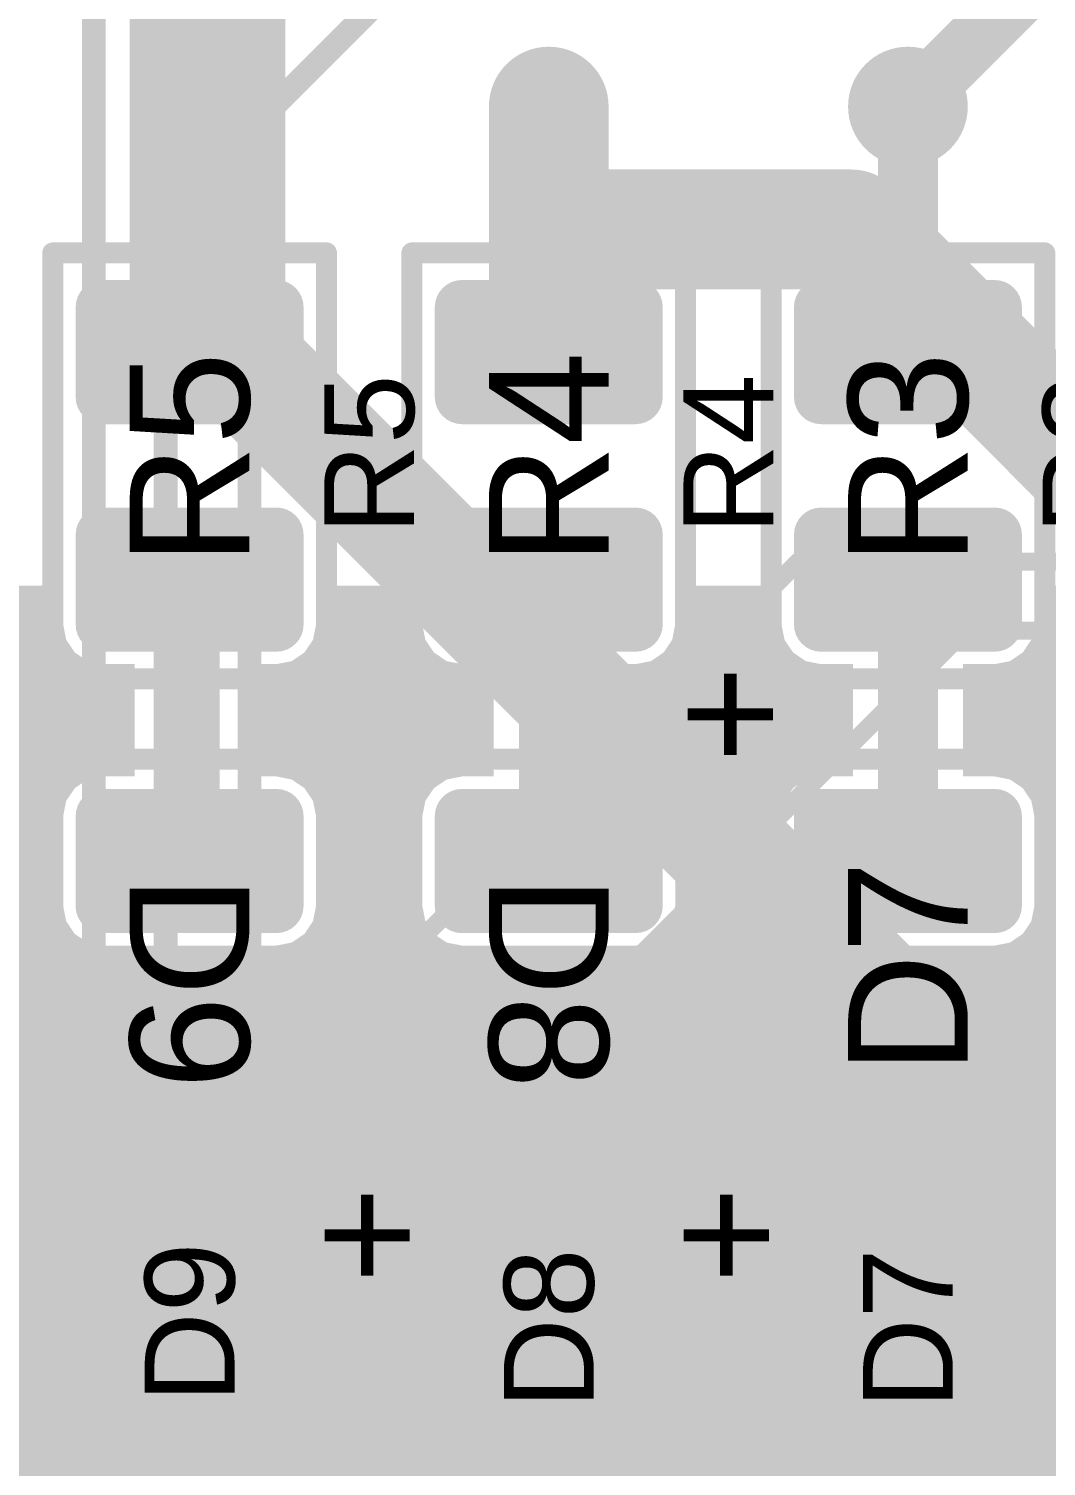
# Model space of a CAD drawing. Header units: inches. Extents: x -3 to 191, y -18 to 93.
# Drawn here: x 3.66 to 12.16, y 68.85 to 80.85 of the extents above; entities that cross this region are included whole.
import ezdxf

# ---------------------------------------------------------------- set-up
doc = ezdxf.new("R2010")
doc.units = ezdxf.units.IN
for name, color, linetype in [('Bottom Layer', 5, 'Continuous'), ('GND 1', 90, 'Continuous'), ('GND 2', 156, 'Continuous'), ('Mechanical 13', 56, 'Continuous'), ('PWR', 16, 'Continuous'), ('Signal L4', 76, 'Continuous'), ('Top Layer', 1, 'Continuous'), ('Top Overlay', 2, 'Continuous'), ('Top Paste', 8, 'Continuous'), ('Top Solder', 216, 'Continuous'), ('Via Holes', 16, 'Continuous')]:
    doc.layers.add(name, color=color, linetype=linetype)
doc.styles.add('Arial', font='', dxfattribs={"height": 0.2})
doc.styles.get('Arial').set_extended_font_data('Arial')

# ---------------------------------------------------------------- blocks, each defined once
blk = doc.blocks.new('PAD_RND_1MM_151')
at = {"layer": 'Top Layer'}
h = blk.add_hatch(color=1, dxfattribs=at)
edge = h.paths.add_edge_path()
edge.add_arc((0, 0), 0.5, 0, 360)
at = {"layer": 'Top Solder'}
h = blk.add_hatch(color=216, dxfattribs=at)
edge = h.paths.add_edge_path()
edge.add_arc((0, 0), 0.5, 0, 360)
blk = doc.blocks.new('PAD_RND_1MM_152')
at = {"layer": 'Top Layer'}
h = blk.add_hatch(color=1, dxfattribs=at)
edge = h.paths.add_edge_path()
edge.add_arc((0, 0), 0.5, 0, 360)
at = {"layer": 'Top Solder'}
h = blk.add_hatch(color=216, dxfattribs=at)
edge = h.paths.add_edge_path()
edge.add_arc((0, 0), 0.5, 0, 360)
blk = doc.blocks.new('PAD_RND_1MM_153')
at = {"layer": 'Top Layer'}
h = blk.add_hatch(color=1, dxfattribs=at)
edge = h.paths.add_edge_path()
edge.add_arc((0, 0), 0.5, 0, 360)
at = {"layer": 'Top Solder'}
h = blk.add_hatch(color=216, dxfattribs=at)
edge = h.paths.add_edge_path()
edge.add_arc((0, 0), 0.5, 0, 360)
blk = doc.blocks.new('RES_0805_309')
at = {"layer": 'Top Layer'}
h = blk.add_hatch(color=1, dxfattribs=at)
edge = h.paths.add_edge_path()
edge.add_arc((-1.325, 0.725), 0.125, 90, 180)
edge.add_line((-1.45, 0.725), (-1.45, -0.725))
edge.add_arc((-1.325, -0.725), 0.125, 180, 270)
edge.add_line((-1.325, -0.85), (-0.575, -0.85))
edge.add_arc((-0.575, -0.725), 0.125, 270, 360)
edge.add_line((-0.45, -0.725), (-0.45, 0.725))
edge.add_arc((-0.575, 0.725), 0.125, 0, 90)
edge.add_line((-0.575, 0.85), (-1.325, 0.85))
h = blk.add_hatch(color=1, dxfattribs=at)
edge = h.paths.add_edge_path()
edge.add_arc((0.575, 0.725), 0.125, 90, 180)
edge.add_line((0.45, 0.725), (0.45, -0.725))
edge.add_arc((0.575, -0.725), 0.125, 180, 270)
edge.add_line((0.575, -0.85), (1.325, -0.85))
edge.add_arc((1.325, -0.725), 0.125, 270, 360)
edge.add_line((1.45, -0.725), (1.45, 0.725))
edge.add_arc((1.325, 0.725), 0.125, 0, 90)
edge.add_line((1.325, 0.85), (0.575, 0.85))
at = {"layer": 'Top Paste'}
h = blk.add_hatch(color=8, dxfattribs=at)
edge = h.paths.add_edge_path()
edge.add_arc((-1.325, 0.725), 0.125, 90, 180)
edge.add_line((-1.45, 0.725), (-1.45, -0.725))
edge.add_arc((-1.325, -0.725), 0.125, 180, 270)
edge.add_line((-1.325, -0.85), (-0.575, -0.85))
edge.add_arc((-0.575, -0.725), 0.125, 270, 360)
edge.add_line((-0.45, -0.725), (-0.45, 0.725))
edge.add_arc((-0.575, 0.725), 0.125, 0, 90)
edge.add_line((-0.575, 0.85), (-1.325, 0.85))
h = blk.add_hatch(color=8, dxfattribs=at)
edge = h.paths.add_edge_path()
edge.add_arc((0.575, 0.725), 0.125, 90, 180)
edge.add_line((0.45, 0.725), (0.45, -0.725))
edge.add_arc((0.575, -0.725), 0.125, 180, 270)
edge.add_line((0.575, -0.85), (1.325, -0.85))
edge.add_arc((1.325, -0.725), 0.125, 270, 360)
edge.add_line((1.45, -0.725), (1.45, 0.725))
edge.add_arc((1.325, 0.725), 0.125, 0, 90)
edge.add_line((1.325, 0.85), (0.575, 0.85))
at = {"layer": 'Top Solder'}
h = blk.add_hatch(color=216, dxfattribs=at)
edge = h.paths.add_edge_path()
edge.add_arc((-1.325, 0.725), 0.227, 90, 180)
edge.add_line((-1.552, 0.725), (-1.552, -0.725))
edge.add_arc((-1.325, -0.725), 0.227, 180, 270)
edge.add_line((-1.325, -0.952), (-0.575, -0.952))
edge.add_arc((-0.575, -0.725), 0.227, 270, 360)
edge.add_line((-0.348, -0.725), (-0.348, 0.725))
edge.add_arc((-0.575, 0.725), 0.227, 0, 90)
edge.add_line((-0.575, 0.952), (-1.325, 0.952))
h = blk.add_hatch(color=216, dxfattribs=at)
edge = h.paths.add_edge_path()
edge.add_arc((0.575, 0.725), 0.227, 90, 180)
edge.add_line((0.348, 0.725), (0.348, -0.725))
edge.add_arc((0.575, -0.725), 0.227, 180, 270)
edge.add_line((0.575, -0.952), (1.325, -0.952))
edge.add_arc((1.325, -0.725), 0.227, 270, 360)
edge.add_line((1.552, -0.725), (1.552, 0.725))
edge.add_arc((1.325, 0.725), 0.227, 0, 90)
edge.add_line((1.325, 0.952), (0.575, 0.952))
at = {"layer": 'Mechanical 13'}
for points in [[(-1.778, 1.143, 0.175, 0.175, 0), (-1.778, -1.143, 0.175, 0.175, 0)], [(-1.778, 1.143, 0.175, 0.175, 0), (1.778, 1.143, 0.175, 0.175, 0)], [(1.778, 1.143, 0.175, 0.175, 0), (1.778, -1.143, 0.175, 0.175, 0)], [(-1.778, -1.143, 0.175, 0.175, 0), (1.778, -1.143, 0.175, 0.175, 0)]]:
    blk.add_lwpolyline(points, format="xyseb", dxfattribs=at)
for points in [[(-1.822, 1.143, 0.0875, 0.0875, 1), (-1.734, 1.143, 0.0875, 0.0875, 1)], [(-1.822, 1.143, 0.0875, 0.0875, 1), (-1.734, 1.143, 0.0875, 0.0875, 1)], [(1.734, 1.143, 0.0875, 0.0875, 1), (1.822, 1.143, 0.0875, 0.0875, 1)], [(1.734, 1.143, 0.0875, 0.0875, 1), (1.822, 1.143, 0.0875, 0.0875, 1)], [(-1.822, -1.143, 0.0875, 0.0875, 1), (-1.734, -1.143, 0.0875, 0.0875, 1)], [(-1.822, -1.143, 0.0875, 0.0875, 1), (-1.734, -1.143, 0.0875, 0.0875, 1)], [(1.734, -1.143, 0.0875, 0.0875, 1), (1.822, -1.143, 0.0875, 0.0875, 1)], [(1.734, -1.143, 0.0875, 0.0875, 1), (1.822, -1.143, 0.0875, 0.0875, 1)]]:
    blk.add_lwpolyline(points, format="xyseb", close=True, dxfattribs=at)
at = {"layer": 'Mechanical 13', "style": 'Arial'}
blk.add_text('R5', height=1, dxfattribs=at).set_placement((-0.833, -0.5))
blk = doc.blocks.new('RES_0805_310')
at = {"layer": 'Top Layer'}
h = blk.add_hatch(color=1, dxfattribs=at)
edge = h.paths.add_edge_path()
edge.add_arc((-1.325, 0.725), 0.125, 90, 180)
edge.add_line((-1.45, 0.725), (-1.45, -0.725))
edge.add_arc((-1.325, -0.725), 0.125, 180, 270)
edge.add_line((-1.325, -0.85), (-0.575, -0.85))
edge.add_arc((-0.575, -0.725), 0.125, 270, 360)
edge.add_line((-0.45, -0.725), (-0.45, 0.725))
edge.add_arc((-0.575, 0.725), 0.125, 0, 90)
edge.add_line((-0.575, 0.85), (-1.325, 0.85))
h = blk.add_hatch(color=1, dxfattribs=at)
edge = h.paths.add_edge_path()
edge.add_arc((0.575, 0.725), 0.125, 90, 180)
edge.add_line((0.45, 0.725), (0.45, -0.725))
edge.add_arc((0.575, -0.725), 0.125, 180, 270)
edge.add_line((0.575, -0.85), (1.325, -0.85))
edge.add_arc((1.325, -0.725), 0.125, 270, 360)
edge.add_line((1.45, -0.725), (1.45, 0.725))
edge.add_arc((1.325, 0.725), 0.125, 0, 90)
edge.add_line((1.325, 0.85), (0.575, 0.85))
at = {"layer": 'Top Paste'}
h = blk.add_hatch(color=8, dxfattribs=at)
edge = h.paths.add_edge_path()
edge.add_arc((-1.325, 0.725), 0.125, 90, 180)
edge.add_line((-1.45, 0.725), (-1.45, -0.725))
edge.add_arc((-1.325, -0.725), 0.125, 180, 270)
edge.add_line((-1.325, -0.85), (-0.575, -0.85))
edge.add_arc((-0.575, -0.725), 0.125, 270, 360)
edge.add_line((-0.45, -0.725), (-0.45, 0.725))
edge.add_arc((-0.575, 0.725), 0.125, 0, 90)
edge.add_line((-0.575, 0.85), (-1.325, 0.85))
h = blk.add_hatch(color=8, dxfattribs=at)
edge = h.paths.add_edge_path()
edge.add_arc((0.575, 0.725), 0.125, 90, 180)
edge.add_line((0.45, 0.725), (0.45, -0.725))
edge.add_arc((0.575, -0.725), 0.125, 180, 270)
edge.add_line((0.575, -0.85), (1.325, -0.85))
edge.add_arc((1.325, -0.725), 0.125, 270, 360)
edge.add_line((1.45, -0.725), (1.45, 0.725))
edge.add_arc((1.325, 0.725), 0.125, 0, 90)
edge.add_line((1.325, 0.85), (0.575, 0.85))
at = {"layer": 'Top Solder'}
h = blk.add_hatch(color=216, dxfattribs=at)
edge = h.paths.add_edge_path()
edge.add_arc((-1.325, 0.725), 0.227, 90, 180)
edge.add_line((-1.552, 0.725), (-1.552, -0.725))
edge.add_arc((-1.325, -0.725), 0.227, 180, 270)
edge.add_line((-1.325, -0.952), (-0.575, -0.952))
edge.add_arc((-0.575, -0.725), 0.227, 270, 360)
edge.add_line((-0.348, -0.725), (-0.348, 0.725))
edge.add_arc((-0.575, 0.725), 0.227, 0, 90)
edge.add_line((-0.575, 0.952), (-1.325, 0.952))
h = blk.add_hatch(color=216, dxfattribs=at)
edge = h.paths.add_edge_path()
edge.add_arc((0.575, 0.725), 0.227, 90, 180)
edge.add_line((0.348, 0.725), (0.348, -0.725))
edge.add_arc((0.575, -0.725), 0.227, 180, 270)
edge.add_line((0.575, -0.952), (1.325, -0.952))
edge.add_arc((1.325, -0.725), 0.227, 270, 360)
edge.add_line((1.552, -0.725), (1.552, 0.725))
edge.add_arc((1.325, 0.725), 0.227, 0, 90)
edge.add_line((1.325, 0.952), (0.575, 0.952))
at = {"layer": 'Mechanical 13'}
for points in [[(-1.778, 1.143, 0.175, 0.175, 0), (-1.778, -1.143, 0.175, 0.175, 0)], [(-1.778, 1.143, 0.175, 0.175, 0), (1.778, 1.143, 0.175, 0.175, 0)], [(1.778, 1.143, 0.175, 0.175, 0), (1.778, -1.143, 0.175, 0.175, 0)], [(-1.778, -1.143, 0.175, 0.175, 0), (1.778, -1.143, 0.175, 0.175, 0)]]:
    blk.add_lwpolyline(points, format="xyseb", dxfattribs=at)
for points in [[(-1.822, 1.143, 0.0875, 0.0875, 1), (-1.734, 1.143, 0.0875, 0.0875, 1)], [(-1.822, 1.143, 0.0875, 0.0875, 1), (-1.734, 1.143, 0.0875, 0.0875, 1)], [(1.734, 1.143, 0.0875, 0.0875, 1), (1.822, 1.143, 0.0875, 0.0875, 1)], [(1.734, 1.143, 0.0875, 0.0875, 1), (1.822, 1.143, 0.0875, 0.0875, 1)], [(-1.822, -1.143, 0.0875, 0.0875, 1), (-1.734, -1.143, 0.0875, 0.0875, 1)], [(-1.822, -1.143, 0.0875, 0.0875, 1), (-1.734, -1.143, 0.0875, 0.0875, 1)], [(1.734, -1.143, 0.0875, 0.0875, 1), (1.822, -1.143, 0.0875, 0.0875, 1)], [(1.734, -1.143, 0.0875, 0.0875, 1), (1.822, -1.143, 0.0875, 0.0875, 1)]]:
    blk.add_lwpolyline(points, format="xyseb", close=True, dxfattribs=at)
at = {"layer": 'Mechanical 13', "style": 'Arial'}
blk.add_text('R4', height=1, dxfattribs=at).set_placement((-0.833, -0.5))
blk = doc.blocks.new('RES_0805_311')
at = {"layer": 'Top Layer'}
h = blk.add_hatch(color=1, dxfattribs=at)
edge = h.paths.add_edge_path()
edge.add_arc((-1.325, 0.725), 0.125, 90, 180)
edge.add_line((-1.45, 0.725), (-1.45, -0.725))
edge.add_arc((-1.325, -0.725), 0.125, 180, 270)
edge.add_line((-1.325, -0.85), (-0.575, -0.85))
edge.add_arc((-0.575, -0.725), 0.125, 270, 360)
edge.add_line((-0.45, -0.725), (-0.45, 0.725))
edge.add_arc((-0.575, 0.725), 0.125, 0, 90)
edge.add_line((-0.575, 0.85), (-1.325, 0.85))
h = blk.add_hatch(color=1, dxfattribs=at)
edge = h.paths.add_edge_path()
edge.add_arc((0.575, 0.725), 0.125, 90, 180)
edge.add_line((0.45, 0.725), (0.45, -0.725))
edge.add_arc((0.575, -0.725), 0.125, 180, 270)
edge.add_line((0.575, -0.85), (1.325, -0.85))
edge.add_arc((1.325, -0.725), 0.125, 270, 360)
edge.add_line((1.45, -0.725), (1.45, 0.725))
edge.add_arc((1.325, 0.725), 0.125, 0, 90)
edge.add_line((1.325, 0.85), (0.575, 0.85))
at = {"layer": 'Top Paste'}
h = blk.add_hatch(color=8, dxfattribs=at)
edge = h.paths.add_edge_path()
edge.add_arc((-1.325, 0.725), 0.125, 90, 180)
edge.add_line((-1.45, 0.725), (-1.45, -0.725))
edge.add_arc((-1.325, -0.725), 0.125, 180, 270)
edge.add_line((-1.325, -0.85), (-0.575, -0.85))
edge.add_arc((-0.575, -0.725), 0.125, 270, 360)
edge.add_line((-0.45, -0.725), (-0.45, 0.725))
edge.add_arc((-0.575, 0.725), 0.125, 0, 90)
edge.add_line((-0.575, 0.85), (-1.325, 0.85))
h = blk.add_hatch(color=8, dxfattribs=at)
edge = h.paths.add_edge_path()
edge.add_arc((0.575, 0.725), 0.125, 90, 180)
edge.add_line((0.45, 0.725), (0.45, -0.725))
edge.add_arc((0.575, -0.725), 0.125, 180, 270)
edge.add_line((0.575, -0.85), (1.325, -0.85))
edge.add_arc((1.325, -0.725), 0.125, 270, 360)
edge.add_line((1.45, -0.725), (1.45, 0.725))
edge.add_arc((1.325, 0.725), 0.125, 0, 90)
edge.add_line((1.325, 0.85), (0.575, 0.85))
at = {"layer": 'Top Solder'}
h = blk.add_hatch(color=216, dxfattribs=at)
edge = h.paths.add_edge_path()
edge.add_arc((-1.325, 0.725), 0.227, 90, 180)
edge.add_line((-1.552, 0.725), (-1.552, -0.725))
edge.add_arc((-1.325, -0.725), 0.227, 180, 270)
edge.add_line((-1.325, -0.952), (-0.575, -0.952))
edge.add_arc((-0.575, -0.725), 0.227, 270, 360)
edge.add_line((-0.348, -0.725), (-0.348, 0.725))
edge.add_arc((-0.575, 0.725), 0.227, 0, 90)
edge.add_line((-0.575, 0.952), (-1.325, 0.952))
h = blk.add_hatch(color=216, dxfattribs=at)
edge = h.paths.add_edge_path()
edge.add_arc((0.575, 0.725), 0.227, 90, 180)
edge.add_line((0.348, 0.725), (0.348, -0.725))
edge.add_arc((0.575, -0.725), 0.227, 180, 270)
edge.add_line((0.575, -0.952), (1.325, -0.952))
edge.add_arc((1.325, -0.725), 0.227, 270, 360)
edge.add_line((1.552, -0.725), (1.552, 0.725))
edge.add_arc((1.325, 0.725), 0.227, 0, 90)
edge.add_line((1.325, 0.952), (0.575, 0.952))
at = {"layer": 'Mechanical 13'}
for points in [[(-1.778, 1.143, 0.175, 0.175, 0), (-1.778, -1.143, 0.175, 0.175, 0)], [(-1.778, 1.143, 0.175, 0.175, 0), (1.778, 1.143, 0.175, 0.175, 0)], [(1.778, 1.143, 0.175, 0.175, 0), (1.778, -1.143, 0.175, 0.175, 0)], [(-1.778, -1.143, 0.175, 0.175, 0), (1.778, -1.143, 0.175, 0.175, 0)]]:
    blk.add_lwpolyline(points, format="xyseb", dxfattribs=at)
for points in [[(-1.822, 1.143, 0.0875, 0.0875, 1), (-1.734, 1.143, 0.0875, 0.0875, 1)], [(-1.822, 1.143, 0.0875, 0.0875, 1), (-1.734, 1.143, 0.0875, 0.0875, 1)], [(1.734, 1.143, 0.0875, 0.0875, 1), (1.822, 1.143, 0.0875, 0.0875, 1)], [(1.734, 1.143, 0.0875, 0.0875, 1), (1.822, 1.143, 0.0875, 0.0875, 1)], [(-1.822, -1.143, 0.0875, 0.0875, 1), (-1.734, -1.143, 0.0875, 0.0875, 1)], [(-1.822, -1.143, 0.0875, 0.0875, 1), (-1.734, -1.143, 0.0875, 0.0875, 1)], [(1.734, -1.143, 0.0875, 0.0875, 1), (1.822, -1.143, 0.0875, 0.0875, 1)], [(1.734, -1.143, 0.0875, 0.0875, 1), (1.822, -1.143, 0.0875, 0.0875, 1)]]:
    blk.add_lwpolyline(points, format="xyseb", close=True, dxfattribs=at)
at = {"layer": 'Mechanical 13', "style": 'Arial'}
blk.add_text('R3', height=1, dxfattribs=at).set_placement((-0.833, -0.5))
blk = doc.blocks.new('LED_0805_GREEN_338')
at = {"layer": 'Top Layer'}
h = blk.add_hatch(color=1, dxfattribs=at)
edge = h.paths.add_edge_path()
edge.add_arc((-1.325, 0.725), 0.125, 90, 180)
edge.add_line((-1.45, 0.725), (-1.45, -0.725))
edge.add_arc((-1.325, -0.725), 0.125, 180, 270)
edge.add_line((-1.325, -0.85), (-0.575, -0.85))
edge.add_arc((-0.575, -0.725), 0.125, 270, 360)
edge.add_line((-0.45, -0.725), (-0.45, 0.725))
edge.add_arc((-0.575, 0.725), 0.125, 0, 90)
edge.add_line((-0.575, 0.85), (-1.325, 0.85))
h = blk.add_hatch(color=1, dxfattribs=at)
edge = h.paths.add_edge_path()
edge.add_arc((0.575, 0.725), 0.125, 90, 180)
edge.add_line((0.45, 0.725), (0.45, -0.725))
edge.add_arc((0.575, -0.725), 0.125, 180, 270)
edge.add_line((0.575, -0.85), (1.325, -0.85))
edge.add_arc((1.325, -0.725), 0.125, 270, 360)
edge.add_line((1.45, -0.725), (1.45, 0.725))
edge.add_arc((1.325, 0.725), 0.125, 0, 90)
edge.add_line((1.325, 0.85), (0.575, 0.85))
at = {"layer": 'Top Paste'}
h = blk.add_hatch(color=8, dxfattribs=at)
edge = h.paths.add_edge_path()
edge.add_arc((-1.325, 0.725), 0.125, 90, 180)
edge.add_line((-1.45, 0.725), (-1.45, -0.725))
edge.add_arc((-1.325, -0.725), 0.125, 180, 270)
edge.add_line((-1.325, -0.85), (-0.575, -0.85))
edge.add_arc((-0.575, -0.725), 0.125, 270, 360)
edge.add_line((-0.45, -0.725), (-0.45, 0.725))
edge.add_arc((-0.575, 0.725), 0.125, 0, 90)
edge.add_line((-0.575, 0.85), (-1.325, 0.85))
h = blk.add_hatch(color=8, dxfattribs=at)
edge = h.paths.add_edge_path()
edge.add_arc((0.575, 0.725), 0.125, 90, 180)
edge.add_line((0.45, 0.725), (0.45, -0.725))
edge.add_arc((0.575, -0.725), 0.125, 180, 270)
edge.add_line((0.575, -0.85), (1.325, -0.85))
edge.add_arc((1.325, -0.725), 0.125, 270, 360)
edge.add_line((1.45, -0.725), (1.45, 0.725))
edge.add_arc((1.325, 0.725), 0.125, 0, 90)
edge.add_line((1.325, 0.85), (0.575, 0.85))
at = {"layer": 'Top Solder'}
h = blk.add_hatch(color=216, dxfattribs=at)
edge = h.paths.add_edge_path()
edge.add_arc((-1.325, 0.725), 0.227, 90, 180)
edge.add_line((-1.552, 0.725), (-1.552, -0.725))
edge.add_arc((-1.325, -0.725), 0.227, 180, 270)
edge.add_line((-1.325, -0.952), (-0.575, -0.952))
edge.add_arc((-0.575, -0.725), 0.227, 270, 360)
edge.add_line((-0.348, -0.725), (-0.348, 0.725))
edge.add_arc((-0.575, 0.725), 0.227, 0, 90)
edge.add_line((-0.575, 0.952), (-1.325, 0.952))
h = blk.add_hatch(color=216, dxfattribs=at)
edge = h.paths.add_edge_path()
edge.add_arc((0.575, 0.725), 0.227, 90, 180)
edge.add_line((0.348, 0.725), (0.348, -0.725))
edge.add_arc((0.575, -0.725), 0.227, 180, 270)
edge.add_line((0.575, -0.952), (1.325, -0.952))
edge.add_arc((1.325, -0.725), 0.227, 270, 360)
edge.add_line((1.552, -0.725), (1.552, 0.725))
edge.add_arc((1.325, 0.725), 0.227, 0, 90)
edge.add_line((1.325, 0.952), (0.575, 0.952))
at = {"layer": 'Mechanical 13'}
for points in [[(1.8, 1.2, 0.175, 0.175, 0), (-1.8, 1.2, 0.175, 0.175, 0)], [(-1.8, -1.2, 0.175, 0.175, 0), (-1.8, 1.2, 0.175, 0.175, 0)], [(1.8, -1.2, 0.175, 0.175, 0), (1.8, 1.2, 0.175, 0.175, 0)], [(1.8, -1.2, 0.175, 0.175, 0), (-1.8, -1.2, 0.175, 0.175, 0)]]:
    blk.add_lwpolyline(points, format="xyseb", dxfattribs=at)
for points in [[(-1.844, 1.2, 0.0875, 0.0875, 1), (-1.756, 1.2, 0.0875, 0.0875, 1)], [(-1.844, 1.2, 0.0875, 0.0875, 1), (-1.756, 1.2, 0.0875, 0.0875, 1)], [(1.756, 1.2, 0.0875, 0.0875, 1), (1.844, 1.2, 0.0875, 0.0875, 1)], [(1.756, 1.2, 0.0875, 0.0875, 1), (1.844, 1.2, 0.0875, 0.0875, 1)], [(-1.844, -1.2, 0.0875, 0.0875, 1), (-1.756, -1.2, 0.0875, 0.0875, 1)], [(-1.844, -1.2, 0.0875, 0.0875, 1), (-1.756, -1.2, 0.0875, 0.0875, 1)], [(1.756, -1.2, 0.0875, 0.0875, 1), (1.844, -1.2, 0.0875, 0.0875, 1)], [(1.756, -1.2, 0.0875, 0.0875, 1), (1.844, -1.2, 0.0875, 0.0875, 1)]]:
    blk.add_lwpolyline(points, format="xyseb", close=True, dxfattribs=at)
at = {"layer": 'Top Overlay'}
for points in [[(-0.9, 1.2, 0.175, 0.175, 0), (-1.8, 1.2, 0.175, 0.175, 0)], [(-1.8, -1.2, 0.175, 0.175, 0), (-1.8, 1.2, 0.175, 0.175, 0)], [(-0.9, -1.2, 0.175, 0.175, 0), (-1.8, -1.2, 0.175, 0.175, 0)]]:
    blk.add_lwpolyline(points, format="xyseb", dxfattribs=at)
for points in [[(-1.844, 1.2, 0.0875, 0.0875, 1), (-1.756, 1.2, 0.0875, 0.0875, 1)], [(-1.844, 1.2, 0.0875, 0.0875, 1), (-1.756, 1.2, 0.0875, 0.0875, 1)], [(-0.944, 1.2, 0.0875, 0.0875, 1), (-0.856, 1.2, 0.0875, 0.0875, 1)], [(-1.844, -1.2, 0.0875, 0.0875, 1), (-1.756, -1.2, 0.0875, 0.0875, 1)], [(-1.844, -1.2, 0.0875, 0.0875, 1), (-1.756, -1.2, 0.0875, 0.0875, 1)], [(-0.944, -1.2, 0.0875, 0.0875, 1), (-0.856, -1.2, 0.0875, 0.0875, 1)]]:
    blk.add_lwpolyline(points, format="xyseb", close=True, dxfattribs=at)
at = {"layer": 'Mechanical 13', "style": 'Arial'}
for s, p in [('+', (1.767, 1)), ('D9', (-0.833, -0.5))]:
    blk.add_text(s, height=1, dxfattribs=at).set_placement(p)
blk = doc.blocks.new('LED_0805_GREEN_339')
at = {"layer": 'Top Layer'}
h = blk.add_hatch(color=1, dxfattribs=at)
edge = h.paths.add_edge_path()
edge.add_arc((-1.325, 0.725), 0.125, 90, 180)
edge.add_line((-1.45, 0.725), (-1.45, -0.725))
edge.add_arc((-1.325, -0.725), 0.125, 180, 270)
edge.add_line((-1.325, -0.85), (-0.575, -0.85))
edge.add_arc((-0.575, -0.725), 0.125, 270, 360)
edge.add_line((-0.45, -0.725), (-0.45, 0.725))
edge.add_arc((-0.575, 0.725), 0.125, 0, 90)
edge.add_line((-0.575, 0.85), (-1.325, 0.85))
h = blk.add_hatch(color=1, dxfattribs=at)
edge = h.paths.add_edge_path()
edge.add_arc((0.575, 0.725), 0.125, 90, 180)
edge.add_line((0.45, 0.725), (0.45, -0.725))
edge.add_arc((0.575, -0.725), 0.125, 180, 270)
edge.add_line((0.575, -0.85), (1.325, -0.85))
edge.add_arc((1.325, -0.725), 0.125, 270, 360)
edge.add_line((1.45, -0.725), (1.45, 0.725))
edge.add_arc((1.325, 0.725), 0.125, 0, 90)
edge.add_line((1.325, 0.85), (0.575, 0.85))
at = {"layer": 'Top Paste'}
h = blk.add_hatch(color=8, dxfattribs=at)
edge = h.paths.add_edge_path()
edge.add_arc((-1.325, 0.725), 0.125, 90, 180)
edge.add_line((-1.45, 0.725), (-1.45, -0.725))
edge.add_arc((-1.325, -0.725), 0.125, 180, 270)
edge.add_line((-1.325, -0.85), (-0.575, -0.85))
edge.add_arc((-0.575, -0.725), 0.125, 270, 360)
edge.add_line((-0.45, -0.725), (-0.45, 0.725))
edge.add_arc((-0.575, 0.725), 0.125, 0, 90)
edge.add_line((-0.575, 0.85), (-1.325, 0.85))
h = blk.add_hatch(color=8, dxfattribs=at)
edge = h.paths.add_edge_path()
edge.add_arc((0.575, 0.725), 0.125, 90, 180)
edge.add_line((0.45, 0.725), (0.45, -0.725))
edge.add_arc((0.575, -0.725), 0.125, 180, 270)
edge.add_line((0.575, -0.85), (1.325, -0.85))
edge.add_arc((1.325, -0.725), 0.125, 270, 360)
edge.add_line((1.45, -0.725), (1.45, 0.725))
edge.add_arc((1.325, 0.725), 0.125, 0, 90)
edge.add_line((1.325, 0.85), (0.575, 0.85))
at = {"layer": 'Top Solder'}
h = blk.add_hatch(color=216, dxfattribs=at)
edge = h.paths.add_edge_path()
edge.add_arc((-1.325, 0.725), 0.227, 90, 180)
edge.add_line((-1.552, 0.725), (-1.552, -0.725))
edge.add_arc((-1.325, -0.725), 0.227, 180, 270)
edge.add_line((-1.325, -0.952), (-0.575, -0.952))
edge.add_arc((-0.575, -0.725), 0.227, 270, 360)
edge.add_line((-0.348, -0.725), (-0.348, 0.725))
edge.add_arc((-0.575, 0.725), 0.227, 0, 90)
edge.add_line((-0.575, 0.952), (-1.325, 0.952))
h = blk.add_hatch(color=216, dxfattribs=at)
edge = h.paths.add_edge_path()
edge.add_arc((0.575, 0.725), 0.227, 90, 180)
edge.add_line((0.348, 0.725), (0.348, -0.725))
edge.add_arc((0.575, -0.725), 0.227, 180, 270)
edge.add_line((0.575, -0.952), (1.325, -0.952))
edge.add_arc((1.325, -0.725), 0.227, 270, 360)
edge.add_line((1.552, -0.725), (1.552, 0.725))
edge.add_arc((1.325, 0.725), 0.227, 0, 90)
edge.add_line((1.325, 0.952), (0.575, 0.952))
at = {"layer": 'Mechanical 13'}
for points in [[(1.8, 1.2, 0.175, 0.175, 0), (-1.8, 1.2, 0.175, 0.175, 0)], [(-1.8, -1.2, 0.175, 0.175, 0), (-1.8, 1.2, 0.175, 0.175, 0)], [(1.8, -1.2, 0.175, 0.175, 0), (1.8, 1.2, 0.175, 0.175, 0)], [(1.8, -1.2, 0.175, 0.175, 0), (-1.8, -1.2, 0.175, 0.175, 0)]]:
    blk.add_lwpolyline(points, format="xyseb", dxfattribs=at)
for points in [[(-1.844, 1.2, 0.0875, 0.0875, 1), (-1.756, 1.2, 0.0875, 0.0875, 1)], [(-1.844, 1.2, 0.0875, 0.0875, 1), (-1.756, 1.2, 0.0875, 0.0875, 1)], [(1.756, 1.2, 0.0875, 0.0875, 1), (1.844, 1.2, 0.0875, 0.0875, 1)], [(1.756, 1.2, 0.0875, 0.0875, 1), (1.844, 1.2, 0.0875, 0.0875, 1)], [(-1.844, -1.2, 0.0875, 0.0875, 1), (-1.756, -1.2, 0.0875, 0.0875, 1)], [(-1.844, -1.2, 0.0875, 0.0875, 1), (-1.756, -1.2, 0.0875, 0.0875, 1)], [(1.756, -1.2, 0.0875, 0.0875, 1), (1.844, -1.2, 0.0875, 0.0875, 1)], [(1.756, -1.2, 0.0875, 0.0875, 1), (1.844, -1.2, 0.0875, 0.0875, 1)]]:
    blk.add_lwpolyline(points, format="xyseb", close=True, dxfattribs=at)
at = {"layer": 'Top Overlay'}
for points in [[(-0.9, 1.2, 0.175, 0.175, 0), (-1.8, 1.2, 0.175, 0.175, 0)], [(-1.8, -1.2, 0.175, 0.175, 0), (-1.8, 1.2, 0.175, 0.175, 0)], [(-0.9, -1.2, 0.175, 0.175, 0), (-1.8, -1.2, 0.175, 0.175, 0)]]:
    blk.add_lwpolyline(points, format="xyseb", dxfattribs=at)
for points in [[(-1.844, 1.2, 0.0875, 0.0875, 1), (-1.756, 1.2, 0.0875, 0.0875, 1)], [(-1.844, 1.2, 0.0875, 0.0875, 1), (-1.756, 1.2, 0.0875, 0.0875, 1)], [(-0.944, 1.2, 0.0875, 0.0875, 1), (-0.856, 1.2, 0.0875, 0.0875, 1)], [(-1.844, -1.2, 0.0875, 0.0875, 1), (-1.756, -1.2, 0.0875, 0.0875, 1)], [(-1.844, -1.2, 0.0875, 0.0875, 1), (-1.756, -1.2, 0.0875, 0.0875, 1)], [(-0.944, -1.2, 0.0875, 0.0875, 1), (-0.856, -1.2, 0.0875, 0.0875, 1)]]:
    blk.add_lwpolyline(points, format="xyseb", close=True, dxfattribs=at)
at = {"layer": 'Mechanical 13', "style": 'Arial'}
for s, p in [('+', (1.767, 1)), ('D8', (-0.833, -0.5))]:
    blk.add_text(s, height=1, dxfattribs=at).set_placement(p)
blk = doc.blocks.new('LED_0805_GREEN_340')
at = {"layer": 'Top Layer'}
h = blk.add_hatch(color=1, dxfattribs=at)
edge = h.paths.add_edge_path()
edge.add_arc((-1.325, 0.725), 0.125, 90, 180)
edge.add_line((-1.45, 0.725), (-1.45, -0.725))
edge.add_arc((-1.325, -0.725), 0.125, 180, 270)
edge.add_line((-1.325, -0.85), (-0.575, -0.85))
edge.add_arc((-0.575, -0.725), 0.125, 270, 360)
edge.add_line((-0.45, -0.725), (-0.45, 0.725))
edge.add_arc((-0.575, 0.725), 0.125, 0, 90)
edge.add_line((-0.575, 0.85), (-1.325, 0.85))
h = blk.add_hatch(color=1, dxfattribs=at)
edge = h.paths.add_edge_path()
edge.add_arc((0.575, 0.725), 0.125, 90, 180)
edge.add_line((0.45, 0.725), (0.45, -0.725))
edge.add_arc((0.575, -0.725), 0.125, 180, 270)
edge.add_line((0.575, -0.85), (1.325, -0.85))
edge.add_arc((1.325, -0.725), 0.125, 270, 360)
edge.add_line((1.45, -0.725), (1.45, 0.725))
edge.add_arc((1.325, 0.725), 0.125, 0, 90)
edge.add_line((1.325, 0.85), (0.575, 0.85))
at = {"layer": 'Top Paste'}
h = blk.add_hatch(color=8, dxfattribs=at)
edge = h.paths.add_edge_path()
edge.add_arc((-1.325, 0.725), 0.125, 90, 180)
edge.add_line((-1.45, 0.725), (-1.45, -0.725))
edge.add_arc((-1.325, -0.725), 0.125, 180, 270)
edge.add_line((-1.325, -0.85), (-0.575, -0.85))
edge.add_arc((-0.575, -0.725), 0.125, 270, 360)
edge.add_line((-0.45, -0.725), (-0.45, 0.725))
edge.add_arc((-0.575, 0.725), 0.125, 0, 90)
edge.add_line((-0.575, 0.85), (-1.325, 0.85))
h = blk.add_hatch(color=8, dxfattribs=at)
edge = h.paths.add_edge_path()
edge.add_arc((0.575, 0.725), 0.125, 90, 180)
edge.add_line((0.45, 0.725), (0.45, -0.725))
edge.add_arc((0.575, -0.725), 0.125, 180, 270)
edge.add_line((0.575, -0.85), (1.325, -0.85))
edge.add_arc((1.325, -0.725), 0.125, 270, 360)
edge.add_line((1.45, -0.725), (1.45, 0.725))
edge.add_arc((1.325, 0.725), 0.125, 0, 90)
edge.add_line((1.325, 0.85), (0.575, 0.85))
at = {"layer": 'Top Solder'}
h = blk.add_hatch(color=216, dxfattribs=at)
edge = h.paths.add_edge_path()
edge.add_arc((-1.325, 0.725), 0.227, 90, 180)
edge.add_line((-1.552, 0.725), (-1.552, -0.725))
edge.add_arc((-1.325, -0.725), 0.227, 180, 270)
edge.add_line((-1.325, -0.952), (-0.575, -0.952))
edge.add_arc((-0.575, -0.725), 0.227, 270, 360)
edge.add_line((-0.348, -0.725), (-0.348, 0.725))
edge.add_arc((-0.575, 0.725), 0.227, 0, 90)
edge.add_line((-0.575, 0.952), (-1.325, 0.952))
h = blk.add_hatch(color=216, dxfattribs=at)
edge = h.paths.add_edge_path()
edge.add_arc((0.575, 0.725), 0.227, 90, 180)
edge.add_line((0.348, 0.725), (0.348, -0.725))
edge.add_arc((0.575, -0.725), 0.227, 180, 270)
edge.add_line((0.575, -0.952), (1.325, -0.952))
edge.add_arc((1.325, -0.725), 0.227, 270, 360)
edge.add_line((1.552, -0.725), (1.552, 0.725))
edge.add_arc((1.325, 0.725), 0.227, 0, 90)
edge.add_line((1.325, 0.952), (0.575, 0.952))
at = {"layer": 'Mechanical 13'}
for points in [[(-1.8, 1.2, 0.175, 0.175, 0), (1.8, 1.2, 0.175, 0.175, 0)], [(-1.8, 1.2, 0.175, 0.175, 0), (-1.8, -1.2, 0.175, 0.175, 0)], [(1.8, 1.2, 0.175, 0.175, 0), (1.8, -1.2, 0.175, 0.175, 0)], [(-1.8, -1.2, 0.175, 0.175, 0), (1.8, -1.2, 0.175, 0.175, 0)]]:
    blk.add_lwpolyline(points, format="xyseb", dxfattribs=at)
for points in [[(-1.844, 1.2, 0.0875, 0.0875, 1), (-1.756, 1.2, 0.0875, 0.0875, 1)], [(-1.844, 1.2, 0.0875, 0.0875, 1), (-1.756, 1.2, 0.0875, 0.0875, 1)], [(1.756, 1.2, 0.0875, 0.0875, 1), (1.844, 1.2, 0.0875, 0.0875, 1)], [(1.756, 1.2, 0.0875, 0.0875, 1), (1.844, 1.2, 0.0875, 0.0875, 1)], [(-1.844, -1.2, 0.0875, 0.0875, 1), (-1.756, -1.2, 0.0875, 0.0875, 1)], [(-1.844, -1.2, 0.0875, 0.0875, 1), (-1.756, -1.2, 0.0875, 0.0875, 1)], [(1.756, -1.2, 0.0875, 0.0875, 1), (1.844, -1.2, 0.0875, 0.0875, 1)], [(1.756, -1.2, 0.0875, 0.0875, 1), (1.844, -1.2, 0.0875, 0.0875, 1)]]:
    blk.add_lwpolyline(points, format="xyseb", close=True, dxfattribs=at)
at = {"layer": 'Top Overlay'}
for points in [[(-1.8, 1.2, 0.175, 0.175, 0), (-0.9, 1.2, 0.175, 0.175, 0)], [(-1.8, 1.2, 0.175, 0.175, 0), (-1.8, -1.2, 0.175, 0.175, 0)], [(-1.8, -1.2, 0.175, 0.175, 0), (-0.9, -1.2, 0.175, 0.175, 0)]]:
    blk.add_lwpolyline(points, format="xyseb", dxfattribs=at)
for points in [[(-1.844, 1.2, 0.0875, 0.0875, 1), (-1.756, 1.2, 0.0875, 0.0875, 1)], [(-1.844, 1.2, 0.0875, 0.0875, 1), (-1.756, 1.2, 0.0875, 0.0875, 1)], [(-0.944, 1.2, 0.0875, 0.0875, 1), (-0.856, 1.2, 0.0875, 0.0875, 1)], [(-1.844, -1.2, 0.0875, 0.0875, 1), (-1.756, -1.2, 0.0875, 0.0875, 1)], [(-1.844, -1.2, 0.0875, 0.0875, 1), (-1.756, -1.2, 0.0875, 0.0875, 1)], [(-0.944, -1.2, 0.0875, 0.0875, 1), (-0.856, -1.2, 0.0875, 0.0875, 1)]]:
    blk.add_lwpolyline(points, format="xyseb", close=True, dxfattribs=at)
at = {"layer": 'Mechanical 13', "style": 'Arial'}
for s, p in [('+', (1.767, 1)), ('D7', (-0.833, -0.5))]:
    blk.add_text(s, height=1, dxfattribs=at).set_placement(p)

msp = doc.modelspace()

# ---------------------------------------------------------------- hatches: boundary and pattern name
at = {"layer": 'Bottom Layer'}
h = msp.add_hatch(color=5, dxfattribs=at)
edge = h.paths.add_edge_path()
edge.add_arc((8, 79.175), 0.3, 0, 360)
h = msp.add_hatch(color=5, dxfattribs=at)
edge = h.paths.add_edge_path()
edge.add_arc((6.5, 72), 0.3, 0, 360)
h = msp.add_hatch(color=5, dxfattribs=at)
edge = h.paths.add_edge_path()
edge.add_arc((9.5, 72), 0.3, 0, 360)
at = {"layer": 'GND 1'}
h = msp.add_hatch(color=90, dxfattribs=at)
edge = h.paths.add_edge_path()
edge.add_arc((8, 79.175), 0.3, 0, 360)
h = msp.add_hatch(color=90, dxfattribs=at)
edge = h.paths.add_edge_path()
edge.add_arc((6.5, 72), 0.3, 0, 360)
h = msp.add_hatch(color=90, dxfattribs=at)
edge = h.paths.add_edge_path()
edge.add_arc((9.5, 72), 0.3, 0, 360)
at = {"layer": 'GND 2'}
h = msp.add_hatch(color=156, dxfattribs=at)
edge = h.paths.add_edge_path()
edge.add_arc((8, 79.175), 0.3, 0, 360)
h = msp.add_hatch(color=156, dxfattribs=at)
edge = h.paths.add_edge_path()
edge.add_arc((6.5, 72), 0.3, 0, 360)
h = msp.add_hatch(color=156, dxfattribs=at)
edge = h.paths.add_edge_path()
edge.add_arc((9.5, 72), 0.3, 0, 360)
at = {"layer": 'PWR'}
h = msp.add_hatch(color=16, dxfattribs=at)
edge = h.paths.add_edge_path()
edge.add_arc((8, 79.175), 0.3, 0, 360)
h = msp.add_hatch(color=16, dxfattribs=at)
edge = h.paths.add_edge_path()
edge.add_arc((6.5, 72), 0.3, 0, 360)
h = msp.add_hatch(color=16, dxfattribs=at)
edge = h.paths.add_edge_path()
edge.add_arc((9.5, 72), 0.3, 0, 360)
at = {"layer": 'Signal L4'}
h = msp.add_hatch(color=76, dxfattribs=at)
edge = h.paths.add_edge_path()
edge.add_arc((8, 79.175), 0.3, 0, 360)
h = msp.add_hatch(color=76, dxfattribs=at)
edge = h.paths.add_edge_path()
edge.add_arc((6.5, 72), 0.3, 0, 360)
h = msp.add_hatch(color=76, dxfattribs=at)
edge = h.paths.add_edge_path()
edge.add_arc((9.5, 72), 0.3, 0, 360)
at = {"layer": 'Top Layer'}
h = msp.add_hatch(color=1, dxfattribs=at)
edge = h.paths.add_edge_path()
edge.add_arc((8, 79.175), 0.3, 0, 360)
msp.add_hatch(color=1, dxfattribs=at).paths.add_polyline_path([(21, 71), (21.429, 71), (21.437, 70.995), (21.437, 67.657), (21.461, 67.474), (21.475, 67.44), (21.347, 67.353), (20.5, 68.2), (2.5, 68.2), (2.5, 76.2), (3.944, 76.2), (3.944, 75.875), (3.969, 75.748), (4.041, 75.641), (4.148, 75.569), (4.275, 75.544), (4.541, 75.544), (4.541, 74.606), (4.275, 74.606), (4.148, 74.581), (4.041, 74.509), (3.969, 74.402), (3.944, 74.275), (3.944, 73.525), (3.969, 73.398), (4.041, 73.291), (4.148, 73.219), (4.275, 73.194), (5.725, 73.194), (5.852, 73.219), (5.959, 73.291), (6.031, 73.398), (6.056, 73.525), (6.056, 74.275), (6.031, 74.402), (5.959, 74.509), (5.852, 74.581), (5.725, 74.606), (5.459, 74.606), (5.459, 75.544), (5.725, 75.544), (5.852, 75.569), (5.959, 75.641), (6.031, 75.748), (6.056, 75.875), (6.056, 76.2), (6.944, 76.2), (6.944, 75.875), (6.969, 75.748), (7.041, 75.641), (7.148, 75.569), (7.275, 75.544), (7.541, 75.544), (7.541, 74.606), (7.275, 74.606), (7.148, 74.581), (7.041, 74.509), (6.969, 74.402), (6.944, 74.275), (6.944, 73.525), (6.969, 73.398), (7.041, 73.291), (7.148, 73.219), (7.275, 73.194), (8.725, 73.194), (8.852, 73.219), (8.959, 73.291), (9.031, 73.398), (9.056, 73.525), (9.056, 74.275), (9.031, 74.402), (8.959, 74.509), (8.852, 74.581), (8.725, 74.606), (8.459, 74.606), (8.459, 75.544), (8.725, 75.544), (8.852, 75.569), (8.959, 75.641), (9.031, 75.748), (9.056, 75.875), (9.056, 76.2), (9.944, 76.2), (9.944, 75.875), (9.969, 75.748), (10.041, 75.641), (10.148, 75.569), (10.275, 75.544), (10.541, 75.544), (10.541, 74.606), (10.275, 74.606), (10.148, 74.581), (10.041, 74.509), (9.969, 74.402), (9.944, 74.275), (9.944, 73.525), (9.969, 73.398), (10.041, 73.291), (10.148, 73.219), (10.275, 73.194), (11.725, 73.194), (11.852, 73.219), (11.959, 73.291), (12.031, 73.398), (12.056, 73.525), (12.056, 74.275), (12.031, 74.402), (11.959, 74.509), (11.852, 74.581), (11.725, 74.606), (11.459, 74.606), (11.459, 75.544), (11.725, 75.544), (11.852, 75.569), (11.959, 75.641), (12.031, 75.748), (12.056, 75.875), (12.056, 76.2), (12.944, 76.2), (12.944, 75.875), (12.969, 75.748), (13.041, 75.641), (13.148, 75.569), (13.275, 75.544), (13.541, 75.544), (13.541, 74.606), (13.275, 74.606), (13.148, 74.581), (13.041, 74.509), (12.969, 74.402), (12.944, 74.275), (12.944, 73.525), (12.969, 73.398), (13.041, 73.291), (13.148, 73.219), (13.275, 73.194), (14.725, 73.194), (14.852, 73.219), (14.959, 73.291), (15.031, 73.398), (15.056, 73.525), (15.056, 74.275), (15.031, 74.402), (14.959, 74.509), (14.852, 74.581), (14.725, 74.606), (14.459, 74.606), (14.459, 75.544), (14.725, 75.544), (14.852, 75.569), (14.959, 75.641), (15.031, 75.748), (15.056, 75.875), (15.056, 76.2), (15.944, 76.2), (15.944, 75.875), (15.969, 75.748), (16.041, 75.641), (16.148, 75.569), (16.275, 75.544), (16.541, 75.544), (16.541, 74.606), (16.275, 74.606), (16.148, 74.581), (16.041, 74.509), (15.969, 74.402), (15.944, 74.275), (15.944, 73.525), (15.969, 73.398), (16.041, 73.291), (16.148, 73.219), (16.275, 73.194), (17.725, 73.194), (17.852, 73.219), (17.959, 73.291), (18.031, 73.398), (18.056, 73.525), (18.056, 74.275), (18.031, 74.402), (17.959, 74.509), (17.852, 74.581), (17.725, 74.606), (17.459, 74.606), (17.459, 75.544), (17.725, 75.544), (17.852, 75.569), (17.959, 75.641), (18.031, 75.748), (18.056, 75.875), (18.056, 76.2), (21, 76.2)])
h = msp.add_hatch(color=1, dxfattribs=at)
edge = h.paths.add_edge_path()
edge.add_arc((6.5, 72), 0.3, 0, 360)
h = msp.add_hatch(color=1, dxfattribs=at)
edge = h.paths.add_edge_path()
edge.add_arc((9.5, 72), 0.3, 0, 360)
at = {"layer": 'Via Holes'}
h = msp.add_hatch(color=7, dxfattribs=at)
edge = h.paths.add_edge_path()
edge.add_arc((8, 79.175), 0.15, 0, 360)
h = msp.add_hatch(color=7, dxfattribs=at)
edge = h.paths.add_edge_path()
edge.add_arc((6.5, 72), 0.15, 0, 360)
h = msp.add_hatch(color=7, dxfattribs=at)
edge = h.paths.add_edge_path()
edge.add_arc((9.5, 72), 0.15, 0, 360)

# ---------------------------------------------------------------- linework, layer by layer
at = {"layer": 'Bottom Layer'}
for points in [[(5.5, 80, 0.2, 0.2, 0), (9.6, 84.1, 0.2, 0.2, 0)], [(4.2, 46.4, 0.2, 0.2, 0), (4.2, 81.5, 0.2, 0.2, 0)], [(4.8, 46.9, 0.2, 0.2, 0), (4.8, 81.1, 0.2, 0.2, 0)], [(5.5, 47.3, 0.2, 0.2, 0), (5.5, 80, 0.2, 0.2, 0)]]:
    msp.add_lwpolyline(points, format="xyseb", dxfattribs=at)
msp.add_lwpolyline([(5.45, 80, 0.1, 0.1, 1), (5.55, 80, 0.1, 0.1, 1)], format="xyseb", close=True, dxfattribs=at)
msp.add_lwpolyline([(5.45, 80, 0.1, 0.1, 1), (5.55, 80, 0.1, 0.1, 1)], format="xyseb", close=True, dxfattribs=at)
at = {"layer": 'PWR'}
for points in [[(5.3, 78.2, 1, 1, 0), (5.3, 82.4, 1, 1, 0)], [(8, 79.175, 1, 1, 0), (10.525, 79.175, 1, 1, 0)], [(10.525, 79.175, 1, 1, 0), (18.5, 71.2, 1, 1, 0)], [(5.3, 78.2, 1, 1, 0), (18.2, 65.3, 1, 1, 0)]]:
    msp.add_lwpolyline(points, format="xyseb", dxfattribs=at)
for points in [[(7.75, 79.175, 0.5, 0.5, 1), (8.25, 79.175, 0.5, 0.5, 1)], [(10.275, 79.175, 0.5, 0.5, 1), (10.775, 79.175, 0.5, 0.5, 1)], [(10.275, 79.175, 0.5, 0.5, 1), (10.775, 79.175, 0.5, 0.5, 1)], [(5.05, 78.2, 0.5, 0.5, 1), (5.55, 78.2, 0.5, 0.5, 1)], [(5.05, 78.2, 0.5, 0.5, 1), (5.55, 78.2, 0.5, 0.5, 1)]]:
    msp.add_lwpolyline(points, format="xyseb", close=True, dxfattribs=at)
at = {"layer": 'Signal L4'}
for points in [[(5.148, 71.463, 0.152, 0.152, 0), (10.085, 76.4, 0.152, 0.152, 0)], [(10.085, 76.4, 0.152, 0.152, 0), (44.5, 76.4, 0.152, 0.152, 0)], [(5.5, 69.848, 0.152, 0.152, 0), (11.476, 75.824, 0.152, 0.152, 0)], [(11.476, 75.824, 0.152, 0.152, 0), (46.324, 75.824, 0.152, 0.152, 0)], [(5.148, 53.872, 0.152, 0.152, 0), (5.148, 71.463, 0.152, 0.152, 0)], [(5.5, 64.23, 0.152, 0.152, 0), (5.5, 69.848, 0.152, 0.152, 0)]]:
    msp.add_lwpolyline(points, format="xyseb", dxfattribs=at)
for points in [[(10.047, 76.4, 0.076, 0.076, 1), (10.123, 76.4, 0.076, 0.076, 1)], [(10.047, 76.4, 0.076, 0.076, 1), (10.123, 76.4, 0.076, 0.076, 1)], [(11.438, 75.824, 0.076, 0.076, 1), (11.514, 75.824, 0.076, 0.076, 1)], [(11.438, 75.824, 0.076, 0.076, 1), (11.514, 75.824, 0.076, 0.076, 1)], [(5.11, 71.463, 0.076, 0.076, 1), (5.186, 71.463, 0.076, 0.076, 1)], [(5.11, 71.463, 0.076, 0.076, 1), (5.186, 71.463, 0.076, 0.076, 1)], [(5.462, 69.848, 0.076, 0.076, 1), (5.538, 69.848, 0.076, 0.076, 1)], [(5.462, 69.848, 0.076, 0.076, 1), (5.538, 69.848, 0.076, 0.076, 1)]]:
    msp.add_lwpolyline(points, format="xyseb", close=True, dxfattribs=at)
at = {"layer": 'Top Layer'}
for points in [[(5, 80.2, 1, 1, 0), (5, 83.5, 1, 1, 0)], [(11, 80.2, 0.5, 0.5, 0), (13, 82.2, 0.5, 0.5, 0)], [(5, 78.15, 1, 1, 0), (5, 80.2, 1, 1, 0)], [(8, 78.15, 1, 1, 0), (8, 80.2, 1, 1, 0)], [(11, 78.15, 0.5, 0.5, 0), (11, 80.2, 0.5, 0.5, 0)], [(5, 73.9, 0.5, 0.5, 0), (5, 76.25, 0.5, 0.5, 0)], [(8, 73.9, 0.5, 0.5, 0), (8, 76.25, 0.5, 0.5, 0)], [(11, 73.9, 0.5, 0.5, 0), (11, 76.25, 0.5, 0.5, 0)], [(5, 72, 0.5, 0.5, 0), (6.5, 72, 0.5, 0.5, 0)], [(6.5, 72, 0.5, 0.5, 0), (8, 72, 0.5, 0.5, 0)], [(8, 72, 0.5, 0.5, 0), (9.5, 72, 0.5, 0.5, 0)], [(9.5, 72, 0.5, 0.5, 0), (12.458, 72, 0.5, 0.5, 0)]]:
    msp.add_lwpolyline(points, format="xyseb", dxfattribs=at)
for points in [[(4.75, 80.2, 0.5, 0.5, 1), (5.25, 80.2, 0.5, 0.5, 1)], [(4.75, 80.2, 0.5, 0.5, 1), (5.25, 80.2, 0.5, 0.5, 1)], [(7.75, 80.2, 0.5, 0.5, 1), (8.25, 80.2, 0.5, 0.5, 1)], [(10.875, 80.2, 0.25, 0.25, 1), (11.125, 80.2, 0.25, 0.25, 1)], [(10.875, 80.2, 0.25, 0.25, 1), (11.125, 80.2, 0.25, 0.25, 1)], [(4.75, 78.15, 0.5, 0.5, 1), (5.25, 78.15, 0.5, 0.5, 1)], [(7.75, 78.15, 0.5, 0.5, 1), (8.25, 78.15, 0.5, 0.5, 1)], [(10.875, 78.15, 0.25, 0.25, 1), (11.125, 78.15, 0.25, 0.25, 1)], [(4.875, 76.25, 0.25, 0.25, 1), (5.125, 76.25, 0.25, 0.25, 1)], [(7.875, 76.25, 0.25, 0.25, 1), (8.125, 76.25, 0.25, 0.25, 1)], [(10.875, 76.25, 0.25, 0.25, 1), (11.125, 76.25, 0.25, 0.25, 1)], [(4.875, 73.9, 0.25, 0.25, 1), (5.125, 73.9, 0.25, 0.25, 1)], [(7.875, 73.9, 0.25, 0.25, 1), (8.125, 73.9, 0.25, 0.25, 1)], [(10.875, 73.9, 0.25, 0.25, 1), (11.125, 73.9, 0.25, 0.25, 1)], [(4.875, 72, 0.25, 0.25, 1), (5.125, 72, 0.25, 0.25, 1)], [(6.375, 72, 0.25, 0.25, 1), (6.625, 72, 0.25, 0.25, 1)], [(6.375, 72, 0.25, 0.25, 1), (6.625, 72, 0.25, 0.25, 1)], [(7.875, 72, 0.25, 0.25, 1), (8.125, 72, 0.25, 0.25, 1)], [(7.875, 72, 0.25, 0.25, 1), (8.125, 72, 0.25, 0.25, 1)], [(9.375, 72, 0.25, 0.25, 1), (9.625, 72, 0.25, 0.25, 1)], [(9.375, 72, 0.25, 0.25, 1), (9.625, 72, 0.25, 0.25, 1)]]:
    msp.add_lwpolyline(points, format="xyseb", close=True, dxfattribs=at)

# ---------------------------------------------------------------- block references
for name, p in [('PAD_RND_1MM_151', (5, 80.2)), ('PAD_RND_1MM_152', (8, 80.2)), ('PAD_RND_1MM_153', (11, 80.2))]:
    msp.add_blockref(name, p)
for name, p, rotation in [('RES_0805_309', (5, 77.2), 90), ('RES_0805_310', (8, 77.2), 90), ('RES_0805_311', (11, 77.2), 90), ('LED_0805_GREEN_340', (11, 72.95), 90), ('LED_0805_GREEN_338', (5, 72.95), 270), ('LED_0805_GREEN_339', (8, 72.95), 270)]:
    msp.add_blockref(name, p, dxfattribs=dict(rotation=rotation))

# ---------------------------------------------------------------- texts
at = {"layer": 'Top Overlay', "style": 'Arial'}
for s, p in [('R5', (6.875, 76.625)), ('R4', (9.875, 76.625)), ('R3', (12.875, 76.625)), ('D9', (5.375, 69.375)), ('D8', (8.375, 69.325)), ('D7', (11.375, 69.325))]:
    msp.add_text(s, height=0.75, rotation=90, dxfattribs=at).set_placement(p)

doc.saveas('drawing.dxf')
